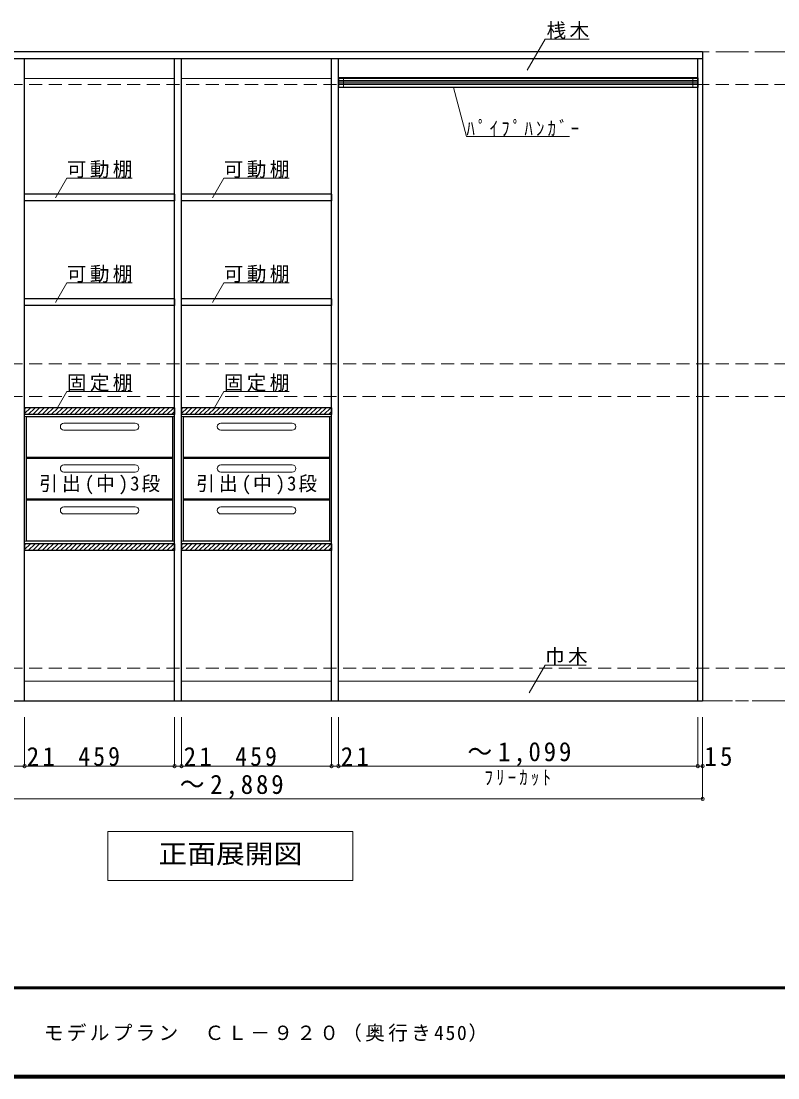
# Model space of a CAD drawing. Units: millimetres, scale not verified. Extents: x -3922 to 3878, y -2932 to 2722.
# Drawn here: x -2362 to -47, y -2864 to 367 of the extents above; entities that cross this region are included whole.
import ezdxf
from ezdxf.enums import TextEntityAlignment as Align

# ---------------------------------------------------------------- set-up
doc = ezdxf.new("R2010")
doc.units = ezdxf.units.MM
doc.header["$LTSCALE"] = 20
doc.header["$PDMODE"] = 32
doc.header["$PDSIZE"] = 10
doc.linetypes.add('CHAIN1', pattern=[8, 5, -1, 1, -1])
doc.linetypes.add('DASHED2', pattern=[3, 2, -1])
for name, color, linetype, lineweight in [('0-2_本体', 2, 'Continuous', 35), ('0-3_固定棚', 3, 'Continuous', 25), ('0-4_可動棚', 3, 'Continuous', 25), ('0-6_ﾊﾟｲﾌﾟﾊﾝｶﾞｰ', 4, 'Continuous', 9), ('0-7_桟木・巾木', 2, 'Continuous', 35), ('0-8_', 7, 'Continuous', 18), ('0-A_文字', 7, 'Continuous', 18), ('0-B_寸法', 7, 'Continuous', 9), ('0-C_ハッチ', 4, 'Continuous', 9), ('F-1_枠', 6, 'Continuous', 40)]:
    doc.layers.add(name, color=color, linetype=linetype, lineweight=lineweight)
doc.layers.add('F-A_文字', color=7, linetype='Continuous')
doc.styles.add('ＭＳ ゴシック', font='')
doc.styles.get('ＭＳ ゴシック').set_extended_font_data('MS Gothic')

msp = doc.modelspace()

# ---------------------------------------------------------------- linework, layer by layer
at = {"layer": '0-2_本体', "color": 3, "lineweight": 25}
for p, q in [((-277.18, 272.73), (-3166.18, 272.73)), ((-277.18, 272.73), (-277.18, -1711.27)), ((-277.18, 251.73), (-3166.18, 251.73)), ((-2351.18, -1711.27), (-2351.18, 251.73)), ((-1892.18, -1711.27), (-1892.18, 251.73)), ((-1871.18, -1711.27), (-1871.18, 251.73)), ((-1412.18, -1711.27), (-1412.18, 251.73)), ((-1391.18, -1711.27), (-1391.18, 251.73)), ((-292.18, -1711.27), (-292.18, 251.73)), ((-3166.18, -1711.27), (-277.18, -1711.27))]:
    msp.add_line(p, q, dxfattribs=at)
at = {"layer": '0-3_固定棚'}
for p, q in [((-2351.18, -815.27), (-2351.18, -836.27)), ((-1892.18, -815.27), (-2351.18, -815.27)), ((-1892.18, -836.27), (-2351.18, -836.27)), ((-1892.18, -815.27), (-1892.18, -836.27)), ((-1871.18, -815.27), (-1871.18, -836.27)), ((-1412.18, -815.27), (-1871.18, -815.27)), ((-1412.18, -836.27), (-1871.18, -836.27)), ((-1412.18, -815.27), (-1412.18, -836.27)), ((-2351.18, -1231.27), (-2351.18, -1252.27)), ((-1892.18, -1231.27), (-2351.18, -1231.27)), ((-1871.18, -1231.27), (-1871.18, -1252.27)), ((-1412.18, -1231.27), (-1871.18, -1231.27))]:
    msp.add_line(p, q, dxfattribs=at)
for points in [[(-1892.18, -1231.27), (-1892.18, -1252.27), (-2351.18, -1252.27)], [(-1412.18, -1231.27), (-1412.18, -1252.27), (-1871.18, -1252.27)]]:
    msp.add_lwpolyline(points, dxfattribs=at)
at = {"layer": '0-4_可動棚'}
for p, q in [((-2351.18, -183.27), (-2351.18, -162.27)), ((-1892.18, -162.27), (-2351.18, -162.27)), ((-1892.18, -183.27), (-2351.18, -183.27)), ((-1892.18, -162.27), (-1892.18, -183.27)), ((-1871.18, -183.27), (-1871.18, -162.27)), ((-1412.18, -162.27), (-1871.18, -162.27)), ((-1412.18, -183.27), (-1871.18, -183.27)), ((-1412.18, -162.27), (-1412.18, -183.27)), ((-2351.18, -503.27), (-2351.18, -482.27)), ((-1892.18, -482.27), (-2351.18, -482.27)), ((-1892.18, -482.27), (-1892.18, -503.27)), ((-1871.18, -503.27), (-1871.18, -482.27)), ((-1412.18, -482.27), (-1871.18, -482.27)), ((-1412.18, -482.27), (-1412.18, -503.27)), ((-1892.18, -503.27), (-2351.18, -503.27)), ((-1412.18, -503.27), (-1871.18, -503.27))]:
    msp.add_line(p, q, dxfattribs=at)
at = {"layer": '0-6_ﾊﾟｲﾌﾟﾊﾝｶﾞｰ', "color": 3, "lineweight": 25}
for p, q in [((-1391.18, 193.73), (-1391.18, 163.73)), ((-292.18, 193.73), (-1391.18, 193.73)), ((-292.18, 163.73), (-1391.18, 163.73)), ((-292.18, 193.73), (-292.18, 163.73))]:
    msp.add_line(p, q, dxfattribs=at)
at = {"layer": '0-6_ﾊﾟｲﾌﾟﾊﾝｶﾞｰ'}
for p, q in [((-1391.18, 184.73), (-292.18, 184.73)), ((-1391.18, 180.73), (-292.18, 180.73)), ((-1391.18, 176.73), (-292.18, 176.73)), ((-1391.18, 172.73), (-292.18, 172.73))]:
    msp.add_line(p, q, dxfattribs=at)
at = {"layer": '0-6_ﾊﾟｲﾌﾟﾊﾝｶﾞｰ', "color": 7, "lineweight": 18}
for p, q in [((-1376.18, 193.73), (-1376.18, 163.73)), ((-307.18, 193.73), (-307.18, 163.73))]:
    msp.add_line(p, q, dxfattribs=at)
at = {"layer": '0-7_桟木・巾木', "color": 7, "lineweight": 18}
for p, q in [((-1892.18, 191.73), (-2351.18, 191.73)), ((-1412.18, 191.73), (-1871.18, 191.73)), ((-292.18, 191.73), (-1391.18, 191.73)), ((-2351.18, -1651.27), (-1892.18, -1651.27)), ((-1871.18, -1651.27), (-1412.18, -1651.27)), ((-1391.18, -1651.27), (-292.18, -1651.27))]:
    msp.add_line(p, q, dxfattribs=at)
at = {"layer": '0-8_', "color": 3, "lineweight": 25}
for p, q in [((-2346.18, -842.27), (-2346.18, -1223.27)), ((-2346.18, -842.27), (-1897.18, -842.27)), ((-1897.18, -1223.27), (-1897.18, -842.27)), ((-1866.18, -842.27), (-1866.18, -1223.27)), ((-1866.18, -842.27), (-1417.18, -842.27)), ((-1417.18, -1223.27), (-1417.18, -842.27)), ((-1897.18, -967.27), (-2346.18, -967.27)), ((-1417.18, -967.27), (-1866.18, -967.27)), ((-1897.18, -970.27), (-2346.18, -970.27)), ((-1417.18, -970.27), (-1866.18, -970.27)), ((-1897.18, -1095.27), (-2346.18, -1095.27)), ((-1897.18, -1098.27), (-2346.18, -1098.27)), ((-1417.18, -1095.27), (-1866.18, -1095.27)), ((-1417.18, -1098.27), (-1866.18, -1098.27)), ((-1897.18, -1223.27), (-2346.18, -1223.27)), ((-1417.18, -1223.27), (-1866.18, -1223.27))]:
    msp.add_line(p, q, dxfattribs=at)
at = {"layer": '0-8_'}
for p, q in [((-2230.68, -862.27), (-2012.68, -862.27)), ((-1750.68, -862.27), (-1532.68, -862.27)), ((-2230.68, -884.27), (-2012.68, -884.27)), ((-1750.68, -884.27), (-1532.68, -884.27)), ((-2230.68, -990.27), (-2012.68, -990.27)), ((-1750.68, -990.27), (-1532.68, -990.27)), ((-2230.68, -1012.27), (-2012.68, -1012.27)), ((-1750.68, -1012.27), (-1532.68, -1012.27)), ((-2230.68, -1118.27), (-2012.68, -1118.27)), ((-1750.68, -1118.27), (-1532.68, -1118.27)), ((-2230.68, -1140.27), (-2012.68, -1140.27)), ((-1750.68, -1140.27), (-1532.68, -1140.27)), ((-2346.18, -1223.27), (-2351.18, -1223.27)), ((-1897.18, -1223.27), (-1892.18, -1223.27)), ((-1866.18, -1223.27), (-1871.18, -1223.27)), ((-1417.18, -1223.27), (-1412.18, -1223.27))]:
    msp.add_line(p, q, dxfattribs=at)
for points in [[(-2346.18, -842.27), (-2351.18, -842.27), (-2351.18, -1223.27)], [(-1897.18, -842.27), (-1892.18, -842.27), (-1892.18, -1223.27)], [(-1866.18, -842.27), (-1871.18, -842.27), (-1871.18, -1223.27)], [(-1417.18, -842.27), (-1412.18, -842.27), (-1412.18, -1223.27)]]:
    msp.add_lwpolyline(points, dxfattribs=at)
for centre, start, end in [((-2230.68, -873.27), 90, 270), ((-2012.68, -873.27), 270, 90), ((-1750.68, -873.27), 90, 270), ((-1532.68, -873.27), 270, 90), ((-2230.68, -1001.27), 90, 270), ((-2012.68, -1001.27), 270, 90), ((-1750.68, -1001.27), 90, 270), ((-1532.68, -1001.27), 270, 90), ((-2230.68, -1129.27), 90, 270), ((-2012.68, -1129.27), 270, 90), ((-1750.68, -1129.27), 90, 270), ((-1532.68, -1129.27), 270, 90)]:
    msp.add_arc(centre, 11, start, end, dxfattribs=at)
at = {"layer": '0-A_文字'}
for p, q in [((-814.02, 216.5), (-759.19, 311.47)), ((-624.61, 311.47), (-759.19, 311.47)), ((-1039.43, 163.73), (-999.42, 14.41)), ((-683.94, 14.41), (-999.42, 14.41)), ((-2256.7, -173.79), (-2221.68, -113.14)), ((-2021.68, -113.14), (-2221.68, -113.14)), ((-1776.7, -173.79), (-1741.68, -113.14)), ((-1541.68, -113.14), (-1741.68, -113.14)), ((-2256.7, -493.79), (-2221.68, -433.14)), ((-2021.68, -433.14), (-2221.68, -433.14)), ((-1776.7, -493.79), (-1741.68, -433.14)), ((-1541.68, -433.14), (-1741.68, -433.14)), ((-2256.7, -826.33), (-2221.68, -765.68)), ((-2021.68, -765.68), (-2221.68, -765.68)), ((-1776.7, -826.33), (-1741.68, -765.68)), ((-1541.68, -765.68), (-1741.68, -765.68)), ((-807.95, -1686.83), (-759.19, -1602.39)), ((-759.19, -1602.39), (-633.16, -1602.39))]:
    msp.add_line(p, q, dxfattribs=at)
at = {"layer": '0-A_文字', "linetype": 'CHAIN1'}
for p, q in [((3222.82, 272.73), (-3166.18, 272.73)), ((-3166.18, -1711.27), (3222.82, -1711.27))]:
    msp.add_line(p, q, dxfattribs=at)
at = {"layer": '0-A_文字'}
for points in [[(-1346.68, -2111.27), (-1346.68, -2261.27), (-2096.68, -2261.27)], [(-1346.68, -2111.27), (-2096.68, -2111.27), (-2096.68, -2261.27)]]:
    msp.add_lwpolyline(points, dxfattribs=at)
at = {"layer": '0-B_寸法', "color": 4, "linetype": 'DASHED2'}
for p, q in [((3222.82, 272.73), (-3166.18, 272.73)), ((3222.82, 172.73), (-3166.18, 172.73)), ((3222.82, -681.27), (-3166.18, -681.27)), ((3222.82, -781.27), (-3166.18, -781.27)), ((3222.82, -1611.27), (-3166.18, -1611.27)), ((3222.82, -1711.27), (-3166.18, -1711.27))]:
    msp.add_line(p, q, dxfattribs=at)
at = {"layer": '0-B_寸法', "color": 4}
for p, q in [((-2351.18, -1911.27), (-2351.18, -1761.27)), ((-1892.18, -1911.27), (-1892.18, -1761.27)), ((-1871.18, -1911.27), (-1871.18, -1761.27)), ((-1412.18, -1911.27), (-1412.18, -1761.27)), ((-1391.18, -1911.27), (-1391.18, -1761.27)), ((-292.18, -1911.27), (-292.18, -1761.27)), ((-277.18, -2011.27), (-277.18, -1761.27)), ((-277.18, -1911.27), (-3166.18, -1911.27)), ((-3166.18, -2011.27), (-277.18, -2011.27))]:
    msp.add_line(p, q, dxfattribs=at)
at = {"layer": '0-B_寸法'}
for p in [(-2351.18, -1911.27), (-1892.18, -1911.27), (-1871.18, -1911.27), (-1412.18, -1911.27), (-1391.18, -1911.27), (-292.18, -1911.27), (-277.18, -1911.27), (-277.18, -2011.27)]:
    msp.add_point(p, dxfattribs=at)
at = {"layer": '0-C_ハッチ'}
for p, q in [((-2351.18, -833.17), (-2333.28, -815.27)), ((-2351.18, -819.03), (-2347.42, -815.27)), ((-2340.14, -836.27), (-2319.14, -815.27)), ((-2326, -836.27), (-2305, -815.27)), ((-2311.85, -836.27), (-2290.85, -815.27)), ((-2297.71, -836.27), (-2276.71, -815.27)), ((-2283.57, -836.27), (-2262.57, -815.27)), ((-2269.43, -836.27), (-2248.43, -815.27)), ((-2255.28, -836.27), (-2234.28, -815.27)), ((-2241.14, -836.27), (-2220.14, -815.27)), ((-2227, -836.27), (-2206, -815.27)), ((-2212.86, -836.27), (-2191.86, -815.27)), ((-2198.72, -836.27), (-2177.72, -815.27)), ((-2184.57, -836.27), (-2163.57, -815.27)), ((-2170.43, -836.27), (-2149.43, -815.27)), ((-2156.29, -836.27), (-2135.29, -815.27)), ((-2142.15, -836.27), (-2121.15, -815.27)), ((-2128.01, -836.27), (-2107.01, -815.27)), ((-2113.86, -836.27), (-2092.86, -815.27)), ((-2099.72, -836.27), (-2078.72, -815.27)), ((-2085.58, -836.27), (-2064.58, -815.27)), ((-2071.44, -836.27), (-2050.44, -815.27)), ((-2057.29, -836.27), (-2036.29, -815.27)), ((-2043.15, -836.27), (-2022.15, -815.27)), ((-2029.01, -836.27), (-2008.01, -815.27)), ((-2014.87, -836.27), (-1993.87, -815.27)), ((-2000.73, -836.27), (-1979.73, -815.27)), ((-1986.58, -836.27), (-1965.58, -815.27)), ((-1972.44, -836.27), (-1951.44, -815.27)), ((-1958.3, -836.27), (-1937.3, -815.27)), ((-1944.16, -836.27), (-1923.16, -815.27)), ((-1930.02, -836.27), (-1909.02, -815.27)), ((-1915.87, -836.27), (-1894.87, -815.27)), ((-1901.73, -836.27), (-1892.18, -826.72)), ((-1871.18, -833.17), (-1853.28, -815.27)), ((-1871.18, -819.03), (-1867.42, -815.27)), ((-1860.14, -836.27), (-1839.14, -815.27)), ((-1846, -836.27), (-1825, -815.27)), ((-1831.85, -836.27), (-1810.85, -815.27)), ((-1817.71, -836.27), (-1796.71, -815.27)), ((-1803.57, -836.27), (-1782.57, -815.27)), ((-1789.43, -836.27), (-1768.43, -815.27)), ((-1775.28, -836.27), (-1754.28, -815.27)), ((-1761.14, -836.27), (-1740.14, -815.27)), ((-1747, -836.27), (-1726, -815.27)), ((-1732.86, -836.27), (-1711.86, -815.27)), ((-1718.72, -836.27), (-1697.72, -815.27)), ((-1704.57, -836.27), (-1683.57, -815.27)), ((-1690.43, -836.27), (-1669.43, -815.27)), ((-1676.29, -836.27), (-1655.29, -815.27)), ((-1662.15, -836.27), (-1641.15, -815.27)), ((-1648.01, -836.27), (-1627.01, -815.27)), ((-1633.86, -836.27), (-1612.86, -815.27)), ((-1619.72, -836.27), (-1598.72, -815.27)), ((-1605.58, -836.27), (-1584.58, -815.27)), ((-1591.44, -836.27), (-1570.44, -815.27)), ((-1577.29, -836.27), (-1556.29, -815.27)), ((-1563.15, -836.27), (-1542.15, -815.27)), ((-1549.01, -836.27), (-1528.01, -815.27)), ((-1534.87, -836.27), (-1513.87, -815.27)), ((-1520.73, -836.27), (-1499.73, -815.27)), ((-1506.58, -836.27), (-1485.58, -815.27)), ((-1492.44, -836.27), (-1471.44, -815.27)), ((-1478.3, -836.27), (-1457.3, -815.27)), ((-1464.16, -836.27), (-1443.16, -815.27)), ((-1450.02, -836.27), (-1429.02, -815.27)), ((-1435.87, -836.27), (-1414.87, -815.27)), ((-1421.73, -836.27), (-1412.18, -826.72)), ((-2351.18, -1249.17), (-2333.28, -1231.27)), ((-2351.18, -1235.03), (-2347.42, -1231.27)), ((-2340.14, -1252.27), (-2319.14, -1231.27)), ((-2326, -1252.27), (-2305, -1231.27)), ((-2311.85, -1252.27), (-2290.85, -1231.27)), ((-2297.71, -1252.27), (-2276.71, -1231.27)), ((-2283.57, -1252.27), (-2262.57, -1231.27)), ((-2269.43, -1252.27), (-2248.43, -1231.27)), ((-2255.28, -1252.27), (-2234.28, -1231.27)), ((-2241.14, -1252.27), (-2220.14, -1231.27)), ((-2227, -1252.27), (-2206, -1231.27)), ((-2212.86, -1252.27), (-2191.86, -1231.27)), ((-2198.72, -1252.27), (-2177.72, -1231.27)), ((-2184.57, -1252.27), (-2163.57, -1231.27)), ((-2170.43, -1252.27), (-2149.43, -1231.27)), ((-2156.29, -1252.27), (-2135.29, -1231.27)), ((-2142.15, -1252.27), (-2121.15, -1231.27)), ((-2128.01, -1252.27), (-2107.01, -1231.27)), ((-2113.86, -1252.27), (-2092.86, -1231.27)), ((-2099.72, -1252.27), (-2078.72, -1231.27)), ((-2085.58, -1252.27), (-2064.58, -1231.27)), ((-2071.44, -1252.27), (-2050.44, -1231.27)), ((-2057.29, -1252.27), (-2036.29, -1231.27)), ((-2043.15, -1252.27), (-2022.15, -1231.27)), ((-2029.01, -1252.27), (-2008.01, -1231.27)), ((-2014.87, -1252.27), (-1993.87, -1231.27)), ((-2000.73, -1252.27), (-1979.73, -1231.27)), ((-1986.58, -1252.27), (-1965.58, -1231.27)), ((-1972.44, -1252.27), (-1951.44, -1231.27)), ((-1958.3, -1252.27), (-1937.3, -1231.27)), ((-1944.16, -1252.27), (-1923.16, -1231.27)), ((-1930.02, -1252.27), (-1909.02, -1231.27)), ((-1915.87, -1252.27), (-1894.87, -1231.27)), ((-1901.73, -1252.27), (-1892.18, -1242.72)), ((-1871.18, -1249.17), (-1853.28, -1231.27)), ((-1871.18, -1235.03), (-1867.42, -1231.27)), ((-1860.14, -1252.27), (-1839.14, -1231.27)), ((-1846, -1252.27), (-1825, -1231.27)), ((-1831.85, -1252.27), (-1810.85, -1231.27)), ((-1817.71, -1252.27), (-1796.71, -1231.27)), ((-1803.57, -1252.27), (-1782.57, -1231.27)), ((-1789.43, -1252.27), (-1768.43, -1231.27)), ((-1775.28, -1252.27), (-1754.28, -1231.27)), ((-1761.14, -1252.27), (-1740.14, -1231.27)), ((-1747, -1252.27), (-1726, -1231.27)), ((-1732.86, -1252.27), (-1711.86, -1231.27)), ((-1718.72, -1252.27), (-1697.72, -1231.27)), ((-1704.57, -1252.27), (-1683.57, -1231.27)), ((-1690.43, -1252.27), (-1669.43, -1231.27)), ((-1676.29, -1252.27), (-1655.29, -1231.27)), ((-1662.15, -1252.27), (-1641.15, -1231.27)), ((-1648.01, -1252.27), (-1627.01, -1231.27)), ((-1633.86, -1252.27), (-1612.86, -1231.27)), ((-1619.72, -1252.27), (-1598.72, -1231.27)), ((-1605.58, -1252.27), (-1584.58, -1231.27)), ((-1591.44, -1252.27), (-1570.44, -1231.27)), ((-1577.29, -1252.27), (-1556.29, -1231.27)), ((-1563.15, -1252.27), (-1542.15, -1231.27)), ((-1549.01, -1252.27), (-1528.01, -1231.27)), ((-1534.87, -1252.27), (-1513.87, -1231.27)), ((-1520.73, -1252.27), (-1499.73, -1231.27)), ((-1506.58, -1252.27), (-1485.58, -1231.27)), ((-1492.44, -1252.27), (-1471.44, -1231.27)), ((-1478.3, -1252.27), (-1457.3, -1231.27)), ((-1464.16, -1252.27), (-1443.16, -1231.27)), ((-1450.02, -1252.27), (-1429.02, -1231.27)), ((-1435.87, -1252.27), (-1414.87, -1231.27)), ((-1421.73, -1252.27), (-1412.18, -1242.72))]:
    msp.add_line(p, q, dxfattribs=at)
at = {"layer": 'F-1_枠'}
for p, q in [((3877.97, -2587.71), (-3922.03, -2587.71)), ((3877.97, -2591.04), (-3922.03, -2591.04)), ((3877.97, -2857.71), (-3922.03, -2857.71)), ((3877.97, -2861.04), (-3922.03, -2861.04)), ((3877.97, -2864.37), (-3922.03, -2864.37))]:
    msp.add_line(p, q, dxfattribs=at)

# ---------------------------------------------------------------- texts
at = {"layer": '0-A_文字', "style": 'ＭＳ ゴシック', "width": 1.1}
msp.add_text('正面展開図', height=58.65, dxfattribs=at).set_placement((-1941.68, -2226.27), align=Align.BOTTOM_LEFT)
at = {"layer": '0-A_文字', "char_height": 43.99, "attachment_point": 7, "style": 'ＭＳ ゴシック'}
for s, insert in [('\\T1.17;桟木', (-754.61, 311.47)), ('\\T1.39;\\W0.85;ﾊﾟｲﾌﾟﾊﾝｶﾞｰ', (-999.42, 14.41)), ('\\T1.17;可動棚', (-2221.68, -113.14)), ('\\T1.17;可動棚', (-1741.68, -113.14)), ('\\T1.17;可動棚', (-2221.68, -433.14)), ('\\T1.17;可動棚', (-1741.68, -433.14)), ('\\T1.17;固定棚', (-2221.68, -765.68)), ('\\T1.17;固定棚', (-1741.68, -765.68)), ('\\T1.22;\\W0.95;引出(中)3段', (-2306.16, -1080.56)), ('\\T1.22;\\W0.95;引出(中)3段', (-1826.16, -1080.56)), ('\\T1.17;巾木', (-759.19, -1602.39)), ('\\T1.39;\\W0.85;ﾌﾘｰｶｯﾄ', (-944.18, -1971.27))]:
    msp.add_mtext(s, dxfattribs=dict(at, insert=insert))
at = {"layer": '0-B_寸法', "char_height": 58.65, "attachment_point": 7, "style": 'ＭＳ ゴシック'}
for s, insert in [('\\T1.23;\\W0.95;～1,099', (-996.68, -1911.27)), ('\\T1.27;\\W0.95;21', (-2344.52, -1911.27)), ('\\T1.27;\\W0.9;459', (-2186.68, -1911.27)), ('\\T1.27;\\W0.95;21', (-1864.52, -1911.27)), ('\\T1.27;\\W0.9;459', (-1706.68, -1911.27)), ('\\T1.27;\\W0.95;21', (-1383.93, -1911.27)), ('\\T1.27;\\W0.95;15', (-272.12, -1911.27)), ('\\T1.23;\\W0.95;～2,889', (-1876.68, -2011.27))]:
    msp.add_mtext(s, dxfattribs=dict(at, insert=insert))
at = {"layer": 'F-A_文字', "insert": (-3415.36, -2754.37), "char_height": 43.99, "attachment_point": 7, "style": 'ＭＳ ゴシック'}
msp.add_mtext('\\T1.17;収納内部パーツ\u3000ｅ・ｒａ・ｂｏ\u3000モデルプラン\u3000ＣＬ－９２０（奥行き450）', dxfattribs=at)

doc.saveas('drawing.dxf')
